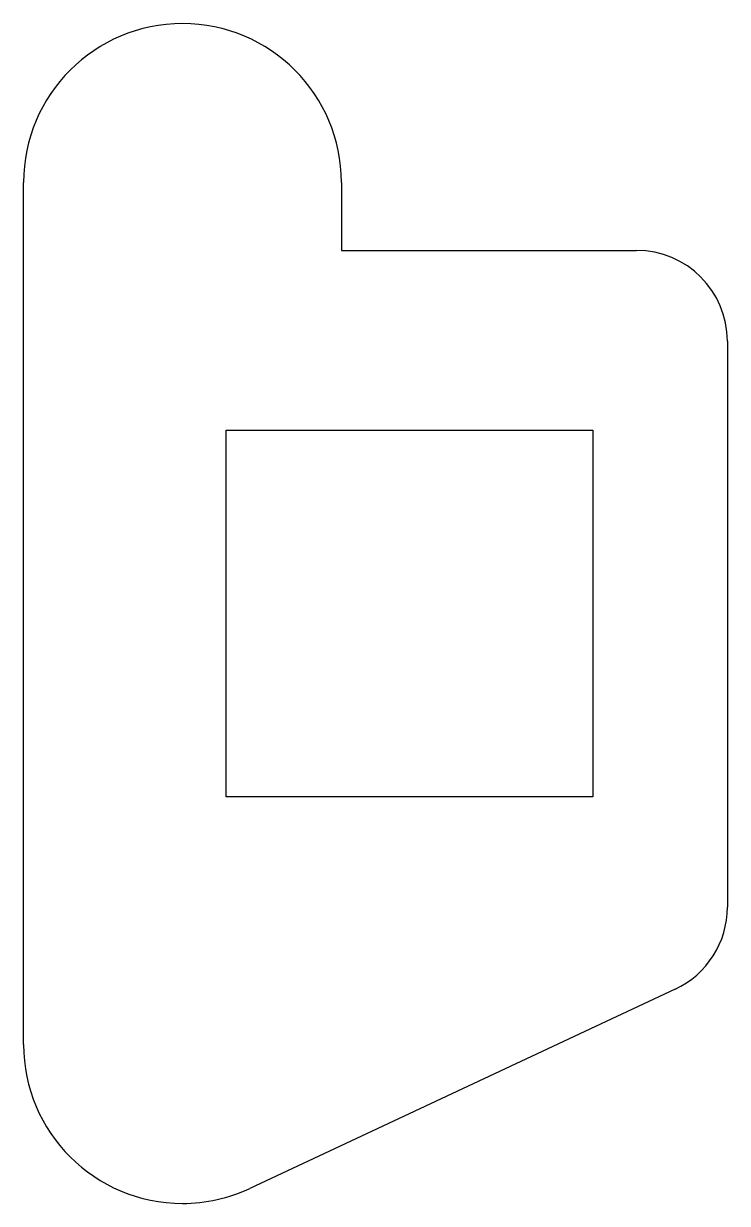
# Model space of a CAD drawing. Header units: millimetres. Extents: x 123.9 to 173.1, y 63.7 to 146.3.
import ezdxf

# ---------------------------------------------------------------- set-up
doc = ezdxf.new("R2010")
doc.units = ezdxf.units.MM
doc.layers.add('View', color=7, linetype='CONTINUOUS')

msp = doc.modelspace()

# ---------------------------------------------------------------- linework, layer by layer
at = {"layer": 'View'}
for p, q in [((123.894, 74.838), (123.894, 135.162)), ((146.119, 135.162), (146.119, 130.4)), ((146.119, 130.4), (166.756, 130.4)), ((173.106, 124.05), (173.106, 84.462)), ((138.054, 92.173), (138.054, 117.827)), ((138.054, 117.827), (163.708, 117.827)), ((163.708, 117.827), (163.708, 92.173)), ((163.708, 92.173), (138.054, 92.173)), ((169.452, 78.712), (139.723, 64.776))]:
    msp.add_line(p, q, dxfattribs=at)
for centre, radius, start, end in [((135.006, 135.162), 11.113, 0, 180), ((166.756, 124.05), 6.35, 0, 90), ((166.756, 84.462), 6.35, -64.88349, 0), ((135.006, 74.838), 11.113, -180, -90), ((135.006, 74.838), 11.113, -90, -64.88349)]:
    msp.add_arc(centre, radius, start, end, dxfattribs=at)

doc.saveas('drawing.dxf')
